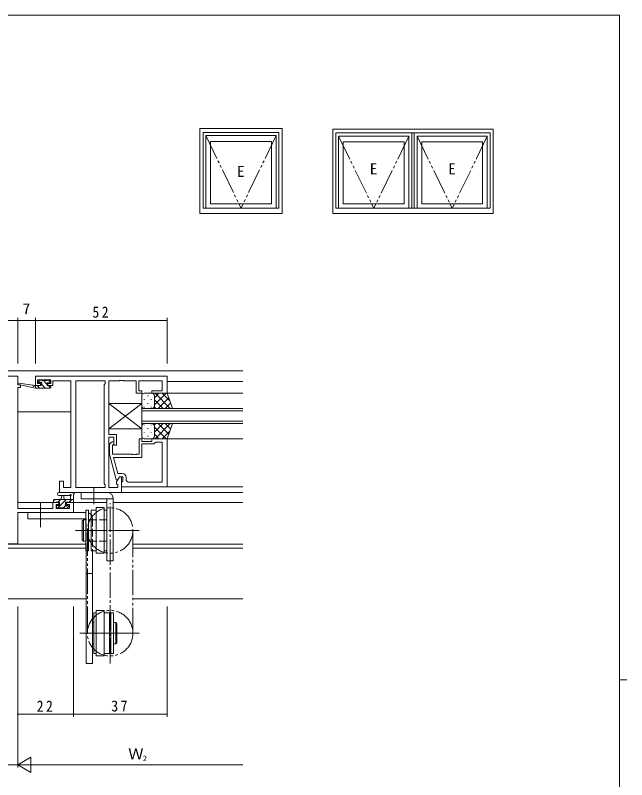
# Model space of a CAD drawing. Units: millimetres on the paper. Extents: x -397 to 397, y -282 to 282.
# Drawn here: x 137.1 to 378.9, y -22.7 to 279.3 of the extents above; entities that cross this region are included whole.
import ezdxf
from ezdxf.enums import TextEntityAlignment as Align

# ---------------------------------------------------------------- set-up
doc = ezdxf.new("R2010")
doc.units = ezdxf.units.MM
for name, pattern in [('USER2', [13, 10, -1, 1, -1]), ('USER3', [15, 10, -1, 1, -1, 1, -1]), ('USER4', [4, 3, -1]), ('USER5', [1.01, 0.01, -1])]:
    doc.linetypes.add(name, pattern=pattern)
for name, color, linetype, lineweight in [('0-1_YKK_ZWAK', 7, 'Continuous', 18), ('0-3_YKK_11', 7, 'Continuous', 18), ('0-4_YKK_12', 2, 'Continuous', 18), ('0-5_YKK_13', 4, 'Continuous', 18), ('0-6_YKK_D', 6, 'Continuous', 18), ('0-7_YKK_A1', 4, 'Continuous', 18)]:
    doc.layers.add(name, color=color, linetype=linetype, lineweight=lineweight)
doc.styles.add('ＭＳ ゴシック', font='')
doc.styles.get('ＭＳ ゴシック').set_extended_font_data('MS Gothic')

msp = doc.modelspace()

# ---------------------------------------------------------------- linework, layer by layer
at = {"layer": '0-1_YKK_ZWAK'}
for p, q in [((376.092, 279.3), (-393.908, 279.3)), ((376.092, 279.3), (376.092, -245.7)), ((376.092, 16.8), (378.892, 16.8))]:
    msp.add_line(p, q, dxfattribs=at)
at = {"layer": '0-3_YKK_11'}
for p, q in [((118.12, 136.781), (138.12, 136.781)), ((138.12, 136.781), (138.12, 133.281)), ((145.12, 132.981), (145.12, 136.781)), ((145.12, 136.781), (197.12, 136.781)), ((197.12, 136.781), (197.12, 129.981)), ((138.12, 133.281), (139.12, 133.281)), ((139.12, 133.281), (139.12, 132.281)), ((147.02, 132.981), (145.12, 132.981)), ((145.92, 135.281), (145.92, 133.781)), ((151.12, 135.281), (145.92, 135.281)), ((145.92, 133.781), (147.02, 133.781)), ((147.02, 133.781), (147.02, 132.981)), ((150.02, 133.781), (151.12, 133.781)), ((150.02, 132.981), (150.02, 133.781)), ((151.92, 132.981), (150.02, 132.981)), ((151.12, 133.781), (151.12, 135.281)), ((151.92, 134.851), (151.92, 134.051)), ((159.12, 134.851), (151.92, 134.851)), ((151.92, 134.051), (151.92, 132.981)), ((159.12, 92.711), (159.12, 134.851)), ((161.05, 92.711), (161.05, 134.851)), ((161.05, 134.851), (172.62, 134.851)), ((161.05, 92.711), (161.05, 134.851)), ((172.62, 133.781), (172.19, 133.351)), ((172.19, 133.351), (172.19, 94.211)), ((172.62, 134.851), (172.62, 133.781)), ((174.12, 134.851), (174.12, 113.681)), ((178.162, 134.851), (174.12, 134.851)), ((178.345, 134.971), (178.162, 134.851)), ((178.895, 134.971), (178.345, 134.971)), ((179.078, 134.851), (178.895, 134.971)), ((179.162, 134.851), (179.078, 134.851)), ((179.345, 134.971), (179.162, 134.851)), ((179.895, 134.971), (179.345, 134.971)), ((180.078, 134.851), (179.895, 134.971)), ((184.92, 134.851), (180.078, 134.851)), ((184.92, 129.981), (184.92, 134.851)), ((185.92, 134.851), (185.92, 130.981)), ((195.19, 134.851), (185.92, 134.851)), ((195.19, 130.981), (195.19, 134.851)), ((139.12, 132.281), (138.12, 132.281)), ((138.12, 132.281), (138.12, 84.511)), ((187.12, 129.981), (184.92, 129.981)), ((185.92, 130.981), (187.12, 130.981)), ((187.12, 130.981), (187.12, 129.981)), ((191.12, 130.981), (195.19, 130.981)), ((191.12, 129.981), (191.12, 130.981)), ((197.12, 129.981), (191.12, 129.981)), ((174.12, 113.681), (177.12, 113.681)), ((174.12, 112.681), (174.12, 92.711)), ((176.12, 112.681), (174.12, 112.681)), ((176.12, 109.481), (176.12, 112.681)), ((177.12, 113.681), (177.12, 109.481)), ((186.12, 111.981), (186.12, 105.881)), ((187.12, 111.981), (186.12, 111.981)), ((187.12, 110.981), (187.12, 111.981)), ((191.12, 111.981), (191.12, 110.981)), ((197.12, 111.981), (191.12, 111.981)), ((197.12, 92.981), (197.12, 111.981)), ((175.096, 110.605), (174.32, 109.829)), ((174.32, 109.829), (174.32, 105.884)), ((175.52, 109.332), (175.944, 109.756)), ((175.52, 105.881), (175.52, 109.332)), ((177.12, 109.481), (176.12, 109.481)), ((191.12, 110.981), (187.12, 110.981)), ((187.12, 109.981), (191.92, 109.981)), ((187.12, 104.581), (187.12, 109.981)), ((191.92, 109.981), (192.42, 110.481)), ((192.42, 110.481), (192.62, 110.681)), ((192.62, 110.681), (195.19, 110.681)), ((195.19, 110.681), (195.19, 94.911)), ((195.19, 110.681), (195.19, 94.911)), ((174.32, 105.884), (177.027, 95.781)), ((183.162, 105.881), (175.52, 105.881)), ((183.345, 105.761), (183.162, 105.881)), ((183.895, 105.761), (183.345, 105.761)), ((184.078, 105.881), (183.895, 105.761)), ((184.162, 105.881), (184.078, 105.881)), ((184.345, 105.761), (184.162, 105.881)), ((184.895, 105.761), (184.345, 105.761)), ((185.078, 105.881), (184.895, 105.761)), ((186.12, 105.881), (185.078, 105.881)), ((175.911, 104.581), (187.12, 104.581)), ((177.599, 98.281), (175.911, 104.581)), ((177.19, 95.023), (178.32, 96.981)), ((179.42, 98.281), (177.599, 98.281)), ((177.627, 95.781), (178.32, 96.981)), ((178.32, 96.981), (179.12, 96.981)), ((178.32, 96.981), (179.62, 96.981)), ((179.12, 96.981), (179.12, 90.781)), ((179.62, 96.981), (179.62, 95.181)), ((180.92, 95.911), (180.92, 96.781)), ((154.62, 95.281), (156.12, 95.281)), ((154.62, 90.781), (154.62, 95.281)), ((156.12, 95.281), (156.12, 92.711)), ((172.19, 94.211), (172.62, 93.781)), ((172.62, 93.781), (172.62, 92.711)), ((177.027, 95.781), (177.627, 95.781)), ((177.19, 94.211), (177.19, 95.023)), ((177.62, 93.781), (177.19, 94.211)), ((177.62, 92.711), (177.62, 93.781)), ((179.42, 94.981), (179.12, 94.681)), ((179.12, 94.681), (179.12, 92.981)), ((179.62, 95.181), (179.42, 94.981)), ((195.19, 94.911), (181.92, 94.911)), ((179.12, 90.781), (154.62, 90.781)), ((156.12, 92.711), (159.12, 92.711)), ((172.62, 92.711), (161.05, 92.711)), ((174.12, 92.711), (177.62, 92.711)), ((179.12, 92.981), (197.12, 92.981)), ((152.02, 86.781), (154.32, 86.781)), ((152.02, 84.511), (152.02, 86.781)), ((153.22, 85.981), (153.22, 84.511)), ((154.32, 85.981), (153.22, 85.981)), ((154.32, 86.781), (154.32, 85.981)), ((157.32, 86.781), (160.12, 86.781)), ((157.32, 85.981), (157.32, 86.781)), ((158.49, 85.981), (157.32, 85.981)), ((158.49, 84.511), (158.49, 85.981)), ((160.12, 86.781), (160.12, 82.881)), ((138.12, 84.511), (144.162, 84.511)), ((138.12, 82.881), (138.12, 70.481)), ((160.12, 82.881), (138.12, 82.881)), ((144.162, 84.511), (144.345, 84.391)), ((144.345, 84.391), (144.895, 84.391)), ((144.895, 84.391), (145.078, 84.511)), ((145.078, 84.511), (145.162, 84.511)), ((145.162, 84.511), (145.345, 84.391)), ((145.345, 84.391), (145.895, 84.391)), ((145.895, 84.391), (146.078, 84.511)), ((146.078, 84.511), (152.02, 84.511)), ((153.22, 84.511), (158.49, 84.511)), ((138.12, 70.481), (118.12, 70.481))]:
    msp.add_line(p, q, dxfattribs=at)
for centre, radius, start, end in [((175.52, 110.181), 0.6, 314.99999, 135.00001), ((179.42, 96.781), 1.5, 0.00001, 89.99999), ((181.92, 95.911), 1, 180.00001, 269.99999)]:
    msp.add_arc(centre, radius, start, end, dxfattribs=at)
at = {"layer": '0-4_YKK_12'}
for p, q in [((227.12, 138.781), (29.12, 138.781)), ((197.12, 134.58), (227.12, 134.58)), ((227.12, 129.98), (196.74, 129.981)), ((187.119, 123.981), (227.12, 123.981)), ((187.119, 117.981), (187.119, 123.981)), ((138.12, 122.581), (159.12, 122.581)), ((227.12, 122.981), (187.119, 122.981)), ((187.119, 118.981), (227.12, 118.981)), ((227.12, 117.981), (187.119, 117.981)), ((196.62, 111.981), (227.12, 111.981)), ((178.82, 90.78), (227.12, 90.78)), ((196.82, 92.981), (227.12, 92.981)), ((138.12, 86.781), (154.62, 86.781)), ((157.02, 86.781), (173.32, 86.781)), ((175.82, 86.781), (227.12, 86.781)), ((165.018, 70.411), (91.222, 70.411)), ((227.12, 70.411), (183.62, 70.411)), ((165.018, 68.781), (91.222, 68.781)), ((227.12, 68.781), (183.62, 68.781)), ((165.018, 48.781), (91.222, 48.781)), ((227.12, 48.781), (183.62, 48.781))]:
    msp.add_line(p, q, dxfattribs=at)
at = {"layer": '0-5_YKK_13'}
for p, q in [((145.122, 131.981), (138.361, 133.387)), ((144.008, 133.154), (138.466, 133.977)), ((145.122, 132.981), (145.035, 132.995)), ((145.122, 131.981), (145.122, 132.981)), ((147.32, 132.981), (145.122, 132.981)), ((146.742, 131.981), (145.742, 132.981)), ((146.808, 135.093), (146.308, 134.593)), ((146.886, 134.082), (146.341, 134.626)), ((146.52, 134.081), (146.859, 134.081)), ((147.62, 135.181), (147.02, 135.181)), ((147.32, 133.62), (147.32, 132.981)), ((148.987, 131.981), (147.321, 133.647)), ((149.82, 134.981), (147.82, 134.981)), ((149.72, 133.493), (148.232, 134.981)), ((149.72, 134.081), (150.52, 134.081)), ((149.72, 132.981), (149.72, 134.081)), ((150.82, 132.981), (149.72, 132.981)), ((150.52, 135.181), (150.02, 135.181)), ((151.081, 132.132), (150.232, 132.981)), ((150.82, 134.638), (150.277, 135.181)), ((150.82, 134.381), (150.82, 134.881)), ((150.82, 131.981), (145.122, 131.981)), ((151.12, 132.281), (151.12, 132.681)), ((188.12, 129.981), (191.12, 129.981)), ((197.12, 129.981), (191.12, 129.981)), ((192.12, 128.189), (193.912, 129.981)), ((192.12, 125.36), (196.74, 129.981)), ((192.388, 129.981), (198.388, 123.981)), ((195.216, 129.981), (198.177, 127.02)), ((199.263, 123.981), (197.12, 129.981)), ((187.12, 124.981), (187.12, 128.981)), ((188.068, 127.646), (188.068, 127.446)), ((189.483, 129.061), (189.483, 128.861)), ((190.898, 127.646), (190.898, 127.446)), ((192.12, 128.981), (192.12, 125.381)), ((192.12, 128.581), (192.12, 124.981)), ((192.12, 127.42), (195.56, 123.981)), ((193.568, 123.981), (197.764, 128.176)), ((187.12, 125.981), (174.12, 125.981)), ((174.12, 125.981), (174.12, 115.981)), ((187.12, 125.981), (174.12, 115.981)), ((187.12, 115.981), (174.12, 125.981)), ((187.12, 125.981), (187.12, 115.981)), ((188.068, 124.616), (188.068, 124.416)), ((191.12, 123.981), (188.12, 123.981)), ((189.483, 126.031), (189.483, 125.831)), ((190.898, 124.616), (190.898, 124.416)), ((191.12, 123.981), (199.263, 123.981)), ((192.063, 124.649), (192.731, 123.981)), ((196.397, 123.981), (198.509, 126.092)), ((191.12, 117.981), (188.12, 117.981)), ((199.263, 117.981), (191.12, 117.981)), ((192.063, 117.312), (192.731, 117.981)), ((192.12, 114.541), (195.56, 117.981)), ((192.388, 111.981), (198.388, 117.981)), ((193.568, 117.981), (197.764, 113.785)), ((196.397, 117.981), (198.508, 115.869)), ((199.263, 117.981), (197.12, 111.981)), ((174.12, 115.981), (187.12, 115.981)), ((187.12, 116.981), (187.12, 112.981)), ((188.068, 117.346), (188.068, 117.546)), ((189.483, 115.931), (189.483, 116.131)), ((190.898, 117.346), (190.898, 117.546)), ((192.12, 113.381), (192.12, 116.981)), ((192.12, 116.601), (196.74, 111.981)), ((192.12, 112.981), (192.12, 116.581)), ((195.216, 111.981), (198.177, 114.941)), ((188.068, 114.316), (188.068, 114.516)), ((188.12, 111.981), (191.12, 111.981)), ((189.483, 112.901), (189.483, 113.101)), ((190.898, 114.316), (190.898, 114.516)), ((197.12, 111.981), (191.12, 111.981)), ((192.12, 113.772), (193.912, 111.981)), ((154.392, 90.781), (159.554, 90.781)), ((163.12, 90.781), (163.12, 88.281)), ((173.32, 90.781), (163.12, 90.781)), ((152.22, 87.462), (152.738, 87.981)), ((152.22, 87.681), (152.22, 87.081)), ((160.12, 87.981), (152.52, 87.981)), ((153.728, 84.481), (157.228, 87.981)), ((153.983, 86.981), (154.983, 87.981)), ((154.392, 89.581), (158.353, 89.578)), ((155.22, 87.981), (155.322, 89.125)), ((156.42, 87.981), (156.318, 89.125)), ((158.473, 86.981), (159.473, 87.981)), ((158.92, 89.161), (158.92, 87.981)), ((160.12, 87.081), (160.12, 89.761)), ((175.82, 88.281), (163.12, 88.281)), ((173.32, 88.281), (173.32, 63.781)), ((175.82, 63.781), (175.82, 88.281)), ((152.52, 86.781), (153.12, 86.781)), ((153.32, 86.981), (154.62, 86.981)), ((153.42, 85.281), (153.42, 84.781)), ((154.62, 85.581), (153.72, 85.581)), ((154.42, 84.681), (156.52, 84.681)), ((154.62, 86.981), (154.62, 85.581)), ((156.173, 84.681), (156.872, 85.379)), ((157.02, 86.981), (159.02, 86.981)), ((157.02, 86.042), (157.02, 86.981)), ((157.82, 85.581), (157.481, 85.581)), ((157.532, 84.568), (158.032, 85.068)), ((159.22, 86.781), (159.82, 86.781)), ((172.318, 84.78), (169.118, 84.78)), ((169.118, 84.78), (169.118, 66.78)), ((172.318, 66.78), (172.318, 84.78)), ((142.12, 82.881), (165.018, 82.881)), ((142.12, 80.381), (142.12, 82.881)), ((153.72, 84.481), (154.22, 84.481)), ((156.72, 84.481), (157.32, 84.481)), ((165.018, 83.78), (165.018, 67.78)), ((166.018, 83.78), (165.018, 83.78)), ((166.018, 67.78), (166.018, 83.78)), ((167.118, 83.78), (167.118, 67.78)), ((169.118, 83.78), (167.118, 83.78)), ((173.318, 83.78), (172.318, 83.78)), ((142.12, 80.381), (165.018, 80.381)), ((164.118, 80.03), (163.618, 79.53)), ((163.618, 79.53), (163.618, 72.03)), ((164.118, 80.03), (164.118, 71.53)), ((165.018, 80.03), (164.118, 80.03)), ((167.118, 80.03), (166.018, 80.03)), ((163.618, 72.03), (164.118, 71.53)), ((164.118, 71.53), (165.018, 71.53)), ((166.018, 71.53), (167.118, 71.53)), ((165.018, 67.78), (166.018, 67.78)), ((165.12, 67.78), (165.12, 23.181)), ((167.118, 67.78), (169.118, 67.78)), ((167.62, 67.78), (167.62, 23.181)), ((169.118, 66.78), (172.318, 66.78)), ((172.318, 67.78), (173.318, 67.78)), ((173.32, 63.781), (175.82, 63.781)), ((165.12, 58.812), (167.62, 58.812)), ((169.118, 43.181), (168.118, 43.181)), ((168.118, 27.181), (168.118, 43.181)), ((169.118, 44.181), (169.118, 26.181)), ((172.318, 44.181), (169.118, 44.181)), ((172.318, 26.181), (172.318, 44.181)), ((174.318, 43.181), (172.318, 43.181)), ((174.318, 27.181), (174.318, 43.181)), ((175.92, 43.181), (174.92, 43.181)), ((174.92, 43.181), (174.92, 27.181)), ((175.92, 27.181), (175.92, 43.181)), ((167.62, 39.431), (168.118, 39.431)), ((174.92, 39.431), (174.318, 39.431)), ((176.82, 39.431), (175.92, 39.431)), ((176.82, 30.931), (176.82, 39.431)), ((177.32, 38.931), (176.82, 39.431)), ((177.32, 31.431), (177.32, 38.931)), ((179.415, 35.181), (162.581, 35.181)), ((167.62, 30.931), (168.118, 30.931)), ((174.318, 30.931), (174.92, 30.931)), ((175.92, 30.931), (176.82, 30.931)), ((176.82, 30.931), (177.32, 31.431)), ((168.118, 27.181), (169.118, 27.181)), ((172.318, 27.181), (174.318, 27.181)), ((174.92, 27.181), (175.92, 27.181)), ((169.118, 26.181), (172.318, 26.181)), ((167.62, 23.181), (165.12, 23.181))]:
    msp.add_line(p, q, dxfattribs=at)
at = {"layer": '0-5_YKK_13', "linetype": 'USER2'}
for p, q in [((168.12, 86.195), (168.12, 92.649)), ((147.12, 86.602), (147.12, 77.074)), ((174.62, 23.212), (174.62, 86.615)), ((160.908, 75.781), (179.012, 75.781)), ((186.154, 75.78), (161.403, 75.78)), ((186.154, 35.181), (162.903, 35.181))]:
    msp.add_line(p, q, dxfattribs=at)
at = {"layer": '0-5_YKK_13', "linetype": 'USER5'}
msp.add_line((165.12, 80.381), (165.018, 80.381), dxfattribs=at)
at = {"layer": '0-5_YKK_13', "linetype": 'USER4'}
for p, q in [((165.12, 67.78), (165.12, 80.381)), ((173.318, 80.03), (167.118, 80.03)), ((167.62, 80.381), (167.62, 67.78)), ((173.318, 71.53), (167.118, 71.53))]:
    msp.add_line(p, q, dxfattribs=at)
at = {"layer": '0-5_YKK_13', "linetype": 'USER3'}
for p, q in [((165.62, 75.78), (165.62, 35.181)), ((183.62, 35.181), (183.62, 75.78))]:
    msp.add_line(p, q, dxfattribs=at)
for centre in [(174.618, 75.78), (174.62, 35.181)]:
    msp.add_circle(centre, 9, dxfattribs=at)
at = {"layer": '0-5_YKK_13'}
for centre, radius, start, end in [((138.422, 133.681), 0.3, 81.55064, 258.25019), ((143.964, 132.857), 0.3, 21.55064, 81.55064), ((144.522, 133.078), 0.3, 201.55064, 320.80246), ((144.987, 132.698), 0.3, 80.80246, 140.80246), ((146.52, 134.381), 0.3, 135, 270), ((147.02, 134.881), 0.3, 90, 135), ((146.859, 134.381), 0.3, 270, 326.94427), ((147.32, 134.081), 0.25, 303.05573, 146.94427), ((147.62, 133.62), 0.3, 123.05573, 180), ((147.62, 134.981), 0.2, 0, 90), ((150.02, 134.981), 0.2, 90, 180), ((150.52, 134.881), 0.3, 0, 90), ((150.52, 134.381), 0.3, 270, 0), ((150.82, 132.681), 0.3, 0, 90), ((150.82, 132.281), 0.3, 270, 0), ((188.12, 128.981), 1, 90, 180), ((191.12, 128.981), 1, 0, 90), ((191.12, 128.981), 1, 0, 90), ((188.12, 124.981), 1, 180, 270), ((191.12, 124.981), 1, 270, 0), ((191.12, 124.981), 1, 270, 0), ((188.12, 116.981), 1, 90, 180), ((191.12, 116.981), 1, 0, 90), ((191.12, 116.981), 1, 0, 90), ((188.12, 112.981), 1, 180, 270), ((191.12, 112.981), 1, 270, 0), ((191.12, 112.981), 1, 270, 0), ((154.392, 90.181), 0.6, 89.95977, 269.95977), ((159.554, 90.481), 0.3, 40.52878, 90), ((160.01, 90.87), 0.3, 220.52878, 280.52878), ((173.32, 88.281), 2.5, 0, 90), ((152.52, 87.681), 0.3, 90, 180), ((155.82, 89.081), 0.5, 5.09207, 174.90793), ((158.353, 89.878), 0.3, 269.95977, 340.81024), ((158.92, 89.681), 0.3, 300, 160.81024), ((159.22, 89.161), 0.3, 120, 180), ((160.12, 90.281), 0.3, 300, 100.52878), ((160.42, 89.761), 0.3, 120, 180), ((152.52, 87.081), 0.3, 180, 270), ((153.12, 86.981), 0.2, 270, 0), ((153.72, 85.281), 0.3, 90, 180), ((153.72, 84.781), 0.3, 180, 270), ((154.22, 84.681), 0.2, 270, 0), ((156.72, 84.681), 0.2, 180, 270), ((157.02, 85.581), 0.25, 123.05573, 326.94427), ((156.72, 86.042), 0.3, 303.05573, 0), ((157.481, 85.281), 0.3, 90, 146.94427), ((157.32, 84.781), 0.3, 270, 315), ((157.82, 85.281), 0.3, 315, 90), ((159.22, 86.981), 0.2, 180, 270), ((159.82, 87.081), 0.3, 270, 0)]:
    msp.add_arc(centre, radius, start, end, dxfattribs=at)
at = {"layer": '0-5_YKK_13', "linetype": 'USER4'}
msp.add_arc((165.12, 80.381), 2.5, 0, 90, dxfattribs=at)
at = {"layer": '0-6_YKK_D'}
for p, q in [((118.12, 158.781), (138.12, 158.781)), ((138.12, 141.781), (138.12, 159.781)), ((138.12, 141.781), (138.12, 159.781)), ((145.118, 158.781), (138.12, 158.781)), ((145.118, 141.781), (145.118, 159.781)), ((145.12, 141.781), (145.12, 159.781)), ((145.12, 158.781), (197.12, 158.781)), ((197.12, 141.781), (197.12, 159.781)), ((138.12, 45.781), (138.12, -17.82)), ((138.12, 45.781), (138.12, -17.819)), ((138.12, 45.781), (138.12, 2.181)), ((160.12, 45.781), (160.12, 2.181)), ((160.12, 45.781), (160.12, 2.181)), ((197.12, 45.781), (197.12, 2.181)), ((138.12, 3.181), (160.12, 3.181)), ((160.12, 3.181), (197.12, 3.181)), ((138.12, -16.82), (143.316, -13.82)), ((143.316, -19.82), (143.316, -13.82)), ((138.12, -16.819), (118.12, -16.819)), ((138.12, -16.82), (148.512, -16.82)), ((138.12, -16.82), (143.316, -19.82)), ((227.12, -16.82), (144.12, -16.82))]:
    msp.add_line(p, q, dxfattribs=at)
for centre, start, end in [((138.12, 158.781), 0, 180), ((138.12, 158.781), 0, 180), ((138.12, 158.781), 180, 0), ((138.12, 158.781), 180, 0), ((145.118, 158.781), 0, 180), ((145.118, 158.781), 180, 0), ((145.12, 158.781), 0, 180), ((145.12, 158.781), 180, 0), ((197.12, 158.781), 0, 180), ((197.12, 158.781), 180, 0), ((138.12, 3.181), 0, 180), ((138.12, 3.181), 180, 0), ((160.12, 3.181), 0, 180), ((160.12, 3.181), 0, 180), ((160.12, 3.181), 180, 0), ((160.12, 3.181), 180, 0), ((197.12, 3.181), 0, 180), ((197.12, 3.181), 180, 0)]:
    msp.add_arc(centre, 0.106, start, end, dxfattribs=at)
at = {"layer": '0-7_YKK_A1'}
for p, q in [((211.37, 233.05), (241.37, 233.05)), ((211.37, 203.05), (211.37, 233.05)), ((241.37, 203.05), (241.37, 233.05)), ((242.62, 201.05), (242.62, 234.55)), ((263.87, 232.8), (293.87, 232.8)), ((263.87, 203.05), (263.87, 232.8)), ((324.87, 232.8), (293.87, 232.8)), ((293.87, 203.05), (293.87, 232.8)), ((294.87, 203.05), (294.87, 232.851)), ((294.87, 203.05), (294.87, 232.8)), ((324.87, 203.05), (324.87, 232.8)), ((326.12, 201.05), (326.12, 234.3)), ((212.47, 231.75), (240.27, 231.75)), ((212.47, 203.05), (212.47, 231.75)), ((240.27, 203.05), (240.27, 231.75)), ((264.97, 231.5), (292.77, 231.5)), ((264.97, 203.05), (264.97, 231.5)), ((292.77, 203.05), (292.77, 231.5)), ((295.97, 203.05), (295.97, 231.5)), ((295.97, 231.5), (323.77, 231.5)), ((323.77, 203.05), (323.77, 231.5)), ((214.32, 204.8), (214.32, 229.5)), ((214.32, 229.5), (238.42, 229.5)), ((238.42, 204.8), (238.42, 229.5)), ((266.82, 204.8), (266.82, 229.25)), ((266.82, 229.25), (290.92, 229.25)), ((290.92, 204.8), (290.92, 229.25)), ((297.82, 204.8), (297.82, 229.25)), ((297.82, 229.25), (321.92, 229.25)), ((321.92, 204.8), (321.92, 229.25)), ((211.37, 203.05), (241.37, 203.05)), ((214.32, 204.8), (238.42, 204.8)), ((263.87, 203.05), (293.87, 203.05)), ((266.82, 204.8), (290.92, 204.8)), ((324.87, 203.05), (293.87, 203.05)), ((321.92, 204.8), (297.82, 204.8)), ((210.12, 201.05), (242.62, 201.05)), ((262.62, 201.05), (326.12, 201.05))]:
    msp.add_line(p, q, dxfattribs=at)
at = {"layer": '0-7_YKK_A1', "linetype": 'USER3'}
for p, q in [((212.47, 231.75), (226.37, 203.05)), ((240.27, 231.75), (226.37, 203.05)), ((264.97, 231.5), (278.87, 203.05)), ((292.77, 231.5), (278.87, 203.05)), ((295.97, 231.5), (309.87, 203.05)), ((323.77, 231.5), (309.87, 203.05))]:
    msp.add_line(p, q, dxfattribs=at)
at = {"layer": '0-7_YKK_A1'}
for points in [[(210.12, 201.05), (210.12, 234.55), (242.62, 234.55)], [(262.62, 201.05), (262.62, 234.3), (326.12, 234.3)]]:
    msp.add_lwpolyline(points, dxfattribs=at)

# ---------------------------------------------------------------- texts
at = {"layer": '0-6_YKK_D', "color": 7, "style": 'ＭＳ ゴシック'}
for s, height, p in [('7', 4.399, (140.019, 159.781)), ('Ｗ', 4.399, (181.78, -16.02)), ('2', 2.199, (187.54, -16.02))]:
    msp.add_text(s, height=height, dxfattribs=at).set_placement(p, align=Align.BOTTOM_LEFT)
at = {"layer": '0-6_YKK_D', "color": 7, "char_height": 4.399, "attachment_point": 7, "style": 'ＭＳ ゴシック'}
for s, insert in [('\\T1.37;\\W0.9;52', (167.6, 159.781)), ('\\T1.37;\\W0.9;22', (145.6, 4.181)), ('\\T1.37;\\W0.9;37', (175.1, 4.181))]:
    msp.add_mtext(s, dxfattribs=dict(at, insert=insert))
at = {"layer": '0-7_YKK_A1', "color": 7, "style": 'ＭＳ ゴシック'}
for p in [(277.296, 215.131), (308.296, 215.131), (224.796, 214.106)]:
    msp.add_text('E', height=4.399, dxfattribs=at).set_placement(p, align=Align.BOTTOM_LEFT)

doc.saveas('drawing.dxf')
